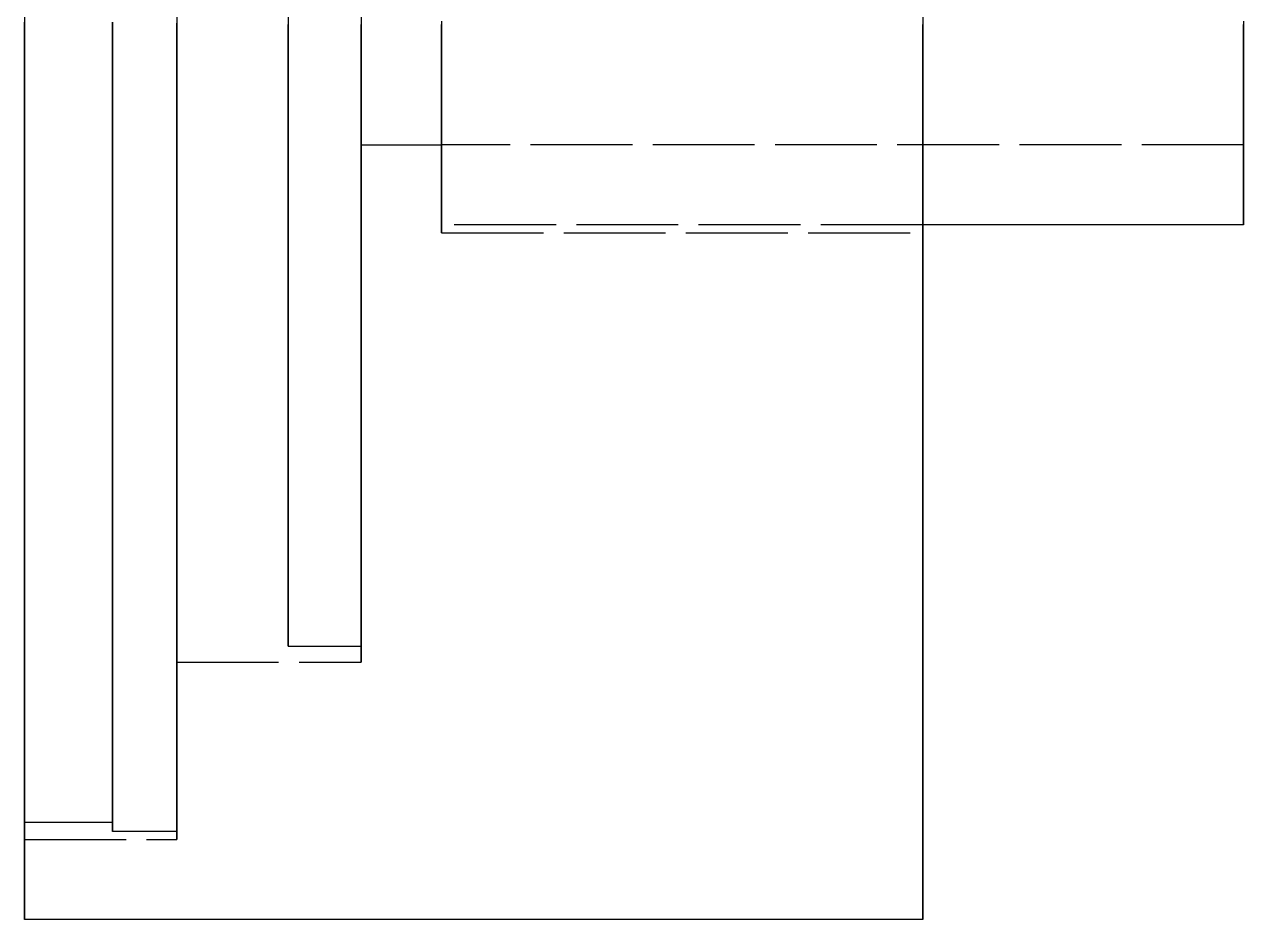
# Model space of a CAD drawing. Header units: millimetres. Extents: x -16 to 128, y -33 to 56.
# Drawn here: x 37.16 to 52.36, y -11.16 to 0 of the extents above; entities that cross this region are included whole.
import ezdxf

# ---------------------------------------------------------------- set-up
doc = ezdxf.new("R2010")
doc.units = ezdxf.units.MM
doc.linetypes.add('DASHED', pattern=[1.524, 1.27, -0.254])
doc.layers.add('HIDDEN', color=8, linetype='DASHED')
doc.layers.add('VISIBLE', color=7, linetype='CONTINUOUS')

msp = doc.modelspace()

# ---------------------------------------------------------------- linework, layer by layer
at = {"layer": 'HIDDEN'}
for points in [[(37.16, 0.17714), (37.16, -0.17714), (37.16, -0.53143), (37.16, -0.88571), (37.16, -1.24), (37.16, -1.59429), (37.16, -1.94857), (37.16, -2.30286), (37.16, -2.65714), (37.16, -3.01143), (37.16, -3.36571), (37.16, -3.72), (37.16, -4.07429), (37.16, -4.42857), (37.16, -4.78286), (37.16, -5.13714), (37.16, -5.49143), (37.16, -5.84571), (37.16, -6.2), (37.16, -6.55429), (37.16, -6.90857), (37.16, -7.26286), (37.16, -7.61714), (37.16, -7.97143), (37.16, -8.32571), (37.16, -8.68), (37.16, -9.03429), (37.16, -9.38857), (37.16, -9.74286), (37.16, -10.09714), (37.16, -10.45143), (37.16, -10.80571), (37.16, -11.16)], [(37.16, 0.16127), (37.16, -0.16127), (37.16, -0.48381), (37.16, -0.80635), (37.16, -1.12889), (37.16, -1.45143), (37.16, -1.77397), (37.16, -2.09651), (37.16, -2.41905), (37.16, -2.74159), (37.16, -3.06413), (37.16, -3.38667), (37.16, -3.70921), (37.16, -4.03175), (37.16, -4.35429), (37.16, -4.67683), (37.16, -4.99937), (37.16, -5.3219), (37.16, -5.64444), (37.16, -5.96698), (37.16, -6.28952), (37.16, -6.61206), (37.16, -6.9346), (37.16, -7.25714), (37.16, -7.57968), (37.16, -7.90222), (37.16, -8.22476), (37.16, -8.5473), (37.16, -8.86984), (37.16, -9.19238), (37.16, -9.51492), (37.16, -9.83746), (37.16, -10.16)], [(39.06, 0.16127), (39.06, -0.16127), (39.06, -0.48381), (39.06, -0.80635), (39.06, -1.12889), (39.06, -1.45143), (39.06, -1.77397), (39.06, -2.09651), (39.06, -2.41905), (39.06, -2.74159), (39.06, -3.06413), (39.06, -3.38667), (39.06, -3.70921), (39.06, -4.03175), (39.06, -4.35429), (39.06, -4.67683), (39.06, -4.99937), (39.06, -5.3219), (39.06, -5.64444), (39.06, -5.96698), (39.06, -6.28952), (39.06, -6.61206), (39.06, -6.9346), (39.06, -7.25714), (39.06, -7.57968), (39.06, -7.90222), (39.06, -8.22476), (39.06, -8.5473), (39.06, -8.86984), (39.06, -9.19238), (39.06, -9.51492), (39.06, -9.83746), (39.06, -10.16)], [(48.36, 0.17714), (48.36, -0.17714), (48.36, -0.53143), (48.36, -0.88571), (48.36, -1.24), (48.36, -1.59429), (48.36, -1.94857), (48.36, -2.30286), (48.36, -2.65714), (48.36, -3.01143), (48.36, -3.36571), (48.36, -3.72), (48.36, -4.07429), (48.36, -4.42857), (48.36, -4.78286), (48.36, -5.13714), (48.36, -5.49143), (48.36, -5.84571), (48.36, -6.2), (48.36, -6.55429), (48.36, -6.90857), (48.36, -7.26286), (48.36, -7.61714), (48.36, -7.97143), (48.36, -8.32571), (48.36, -8.68), (48.36, -9.03429), (48.36, -9.38857), (48.36, -9.74286), (48.36, -10.09714), (48.36, -10.45143), (48.36, -10.80571), (48.36, -11.16)], [(37.16, 0.0289), (37.16, -0.25621), (37.16, -0.54132), (37.16, -0.82643), (37.16, -1.11154), (37.16, -1.39666), (37.16, -1.68177), (37.16, -1.96688), (37.16, -2.25199), (37.16, -2.5371), (37.16, -2.82221), (37.16, -3.10732), (37.16, -3.39244), (37.16, -3.67755), (37.16, -3.96266), (37.16, -4.24777), (37.16, -4.53288), (37.16, -4.81799), (37.16, -5.10311), (37.16, -5.38822), (37.16, -5.67333), (37.16, -5.95844), (37.16, -6.24355), (37.16, -6.52866), (37.16, -6.81377), (37.16, -7.09889), (37.16, -7.384), (37.16, -7.66911), (37.16, -7.95422), (37.16, -8.23933), (37.16, -8.52444), (37.16, -8.80955), (37.16, -9.09467), (37.16, -9.37978), (37.16, -9.66489), (37.16, -9.95)], [(37.16, -9.95), (37.16, -9.66489), (37.16, -9.37978), (37.16, -9.09467), (37.16, -8.80955), (37.16, -8.52444), (37.16, -8.23933), (37.16, -7.95422), (37.16, -7.66911), (37.16, -7.384), (37.16, -7.09889), (37.16, -6.81377), (37.16, -6.52866), (37.16, -6.24355), (37.16, -5.95844), (37.16, -5.67333), (37.16, -5.38822), (37.16, -5.10311), (37.16, -4.81799), (37.16, -4.53288), (37.16, -4.24777), (37.16, -3.96266), (37.16, -3.67755), (37.16, -3.39244), (37.16, -3.10732), (37.16, -2.82221), (37.16, -2.5371), (37.16, -2.25199), (37.16, -1.96688), (37.16, -1.68177), (37.16, -1.39666), (37.16, -1.11154), (37.16, -0.82643), (37.16, -0.54132), (37.16, -0.25621), (37.16, 0.0289)], [(38.26, 0.0289), (38.26, -0.25621), (38.26, -0.54132), (38.26, -0.82643), (38.26, -1.11154), (38.26, -1.39666), (38.26, -1.68177), (38.26, -1.96688), (38.26, -2.25199), (38.26, -2.5371), (38.26, -2.82221), (38.26, -3.10732), (38.26, -3.39244), (38.26, -3.67755), (38.26, -3.96266), (38.26, -4.24777), (38.26, -4.53288), (38.26, -4.81799), (38.26, -5.10311), (38.26, -5.38822), (38.26, -5.67333), (38.26, -5.95844), (38.26, -6.24355), (38.26, -6.52866), (38.26, -6.81377), (38.26, -7.09889), (38.26, -7.384), (38.26, -7.66911), (38.26, -7.95422), (38.26, -8.23933), (38.26, -8.52444), (38.26, -8.80955), (38.26, -9.09467), (38.26, -9.37978), (38.26, -9.66489), (38.26, -9.95)], [(38.26, -9.95), (38.26, -9.66489), (38.26, -9.37978), (38.26, -9.09467), (38.26, -8.80955), (38.26, -8.52444), (38.26, -8.23933), (38.26, -7.95422), (38.26, -7.66911), (38.26, -7.384), (38.26, -7.09889), (38.26, -6.81377), (38.26, -6.52866), (38.26, -6.24355), (38.26, -5.95844), (38.26, -5.67333), (38.26, -5.38822), (38.26, -5.10311), (38.26, -4.81799), (38.26, -4.53288), (38.26, -4.24777), (38.26, -3.96266), (38.26, -3.67755), (38.26, -3.39244), (38.26, -3.10732), (38.26, -2.82221), (38.26, -2.5371), (38.26, -2.25199), (38.26, -1.96688), (38.26, -1.68177), (38.26, -1.39666), (38.26, -1.11154), (38.26, -0.82643), (38.26, -0.54132), (38.26, -0.25621), (38.26, 0.0289)], [(38.26, 0.01493), (38.26, -0.27292), (38.26, -0.56078), (38.26, -0.84864), (38.26, -1.13649), (38.26, -1.42435), (38.26, -1.7122), (38.26, -2.00006), (38.26, -2.28791), (38.26, -2.57577), (38.26, -2.86362), (38.26, -3.15148), (38.26, -3.43933), (38.26, -3.72719), (38.26, -4.01504), (38.26, -4.3029), (38.26, -4.59075), (38.26, -4.87861), (38.26, -5.16646), (38.26, -5.45432), (38.26, -5.74217), (38.26, -6.03003), (38.26, -6.31788), (38.26, -6.60574), (38.26, -6.89359), (38.26, -7.18145), (38.26, -7.4693), (38.26, -7.75716), (38.26, -8.04501), (38.26, -8.33287), (38.26, -8.62072), (38.26, -8.90858), (38.26, -9.19643), (38.26, -9.48429), (38.26, -9.77214), (38.26, -10.06)], [(38.26, -10.06), (38.26, -9.77214), (38.26, -9.48429), (38.26, -9.19643), (38.26, -8.90858), (38.26, -8.62072), (38.26, -8.33287), (38.26, -8.04501), (38.26, -7.75716), (38.26, -7.4693), (38.26, -7.18145), (38.26, -6.89359), (38.26, -6.60574), (38.26, -6.31788), (38.26, -6.03003), (38.26, -5.74217), (38.26, -5.45432), (38.26, -5.16646), (38.26, -4.87861), (38.26, -4.59075), (38.26, -4.3029), (38.26, -4.01504), (38.26, -3.72719), (38.26, -3.43933), (38.26, -3.15148), (38.26, -2.86362), (38.26, -2.57577), (38.26, -2.28791), (38.26, -2.00006), (38.26, -1.7122), (38.26, -1.42435), (38.26, -1.13649), (38.26, -0.84864), (38.26, -0.56078), (38.26, -0.27292), (38.26, 0.01493)], [(39.06, 0.12619), (39.06, -0.12619), (39.06, -0.37857), (39.06, -0.63095), (39.06, -0.88333), (39.06, -1.13571), (39.06, -1.3881), (39.06, -1.64048), (39.06, -1.89286), (39.06, -2.14524), (39.06, -2.39762), (39.06, -2.65), (39.06, -2.90238), (39.06, -3.15476), (39.06, -3.40714), (39.06, -3.65952), (39.06, -3.9119), (39.06, -4.16429), (39.06, -4.41667), (39.06, -4.66905), (39.06, -4.92143), (39.06, -5.17381), (39.06, -5.42619), (39.06, -5.67857), (39.06, -5.93095), (39.06, -6.18333), (39.06, -6.43571), (39.06, -6.6881), (39.06, -6.94048), (39.06, -7.19286), (39.06, -7.44524), (39.06, -7.69762), (39.06, -7.95)], [(39.06, 0.01493), (39.06, -0.27292), (39.06, -0.56078), (39.06, -0.84864), (39.06, -1.13649), (39.06, -1.42435), (39.06, -1.7122), (39.06, -2.00006), (39.06, -2.28791), (39.06, -2.57577), (39.06, -2.86362), (39.06, -3.15148), (39.06, -3.43933), (39.06, -3.72719), (39.06, -4.01504), (39.06, -4.3029), (39.06, -4.59075), (39.06, -4.87861), (39.06, -5.16646), (39.06, -5.45432), (39.06, -5.74217), (39.06, -6.03003), (39.06, -6.31788), (39.06, -6.60574), (39.06, -6.89359), (39.06, -7.18145), (39.06, -7.4693), (39.06, -7.75716), (39.06, -8.04501), (39.06, -8.33287), (39.06, -8.62072), (39.06, -8.90858), (39.06, -9.19643), (39.06, -9.48429), (39.06, -9.77214), (39.06, -10.06)], [(39.06, -10.06), (39.06, -9.77214), (39.06, -9.48429), (39.06, -9.19643), (39.06, -8.90858), (39.06, -8.62072), (39.06, -8.33287), (39.06, -8.04501), (39.06, -7.75716), (39.06, -7.4693), (39.06, -7.18145), (39.06, -6.89359), (39.06, -6.60574), (39.06, -6.31788), (39.06, -6.03003), (39.06, -5.74217), (39.06, -5.45432), (39.06, -5.16646), (39.06, -4.87861), (39.06, -4.59075), (39.06, -4.3029), (39.06, -4.01504), (39.06, -3.72719), (39.06, -3.43933), (39.06, -3.15148), (39.06, -2.86362), (39.06, -2.57577), (39.06, -2.28791), (39.06, -2.00006), (39.06, -1.7122), (39.06, -1.42435), (39.06, -1.13649), (39.06, -0.84864), (39.06, -0.56078), (39.06, -0.27292), (39.06, 0.01493)], [(40.45, 0.12302), (40.45, -0.12302), (40.45, -0.36905), (40.45, -0.61508), (40.45, -0.86111), (40.45, -1.10714), (40.45, -1.35317), (40.45, -1.59921), (40.45, -1.84524), (40.45, -2.09127), (40.45, -2.3373), (40.45, -2.58333), (40.45, -2.82937), (40.45, -3.0754), (40.45, -3.32143), (40.45, -3.56746), (40.45, -3.81349), (40.45, -4.05952), (40.45, -4.30556), (40.45, -4.55159), (40.45, -4.79762), (40.45, -5.04365), (40.45, -5.28968), (40.45, -5.53571), (40.45, -5.78175), (40.45, -6.02778), (40.45, -6.27381), (40.45, -6.51984), (40.45, -6.76587), (40.45, -7.0119), (40.45, -7.25794), (40.45, -7.50397), (40.45, -7.75)], [(41.36, 0.12619), (41.36, -0.12619), (41.36, -0.37857), (41.36, -0.63095), (41.36, -0.88333), (41.36, -1.13571), (41.36, -1.3881), (41.36, -1.64048), (41.36, -1.89286), (41.36, -2.14524), (41.36, -2.39762), (41.36, -2.65), (41.36, -2.90238), (41.36, -3.15476), (41.36, -3.40714), (41.36, -3.65952), (41.36, -3.9119), (41.36, -4.16429), (41.36, -4.41667), (41.36, -4.66905), (41.36, -4.92143), (41.36, -5.17381), (41.36, -5.42619), (41.36, -5.67857), (41.36, -5.93095), (41.36, -6.18333), (41.36, -6.43571), (41.36, -6.6881), (41.36, -6.94048), (41.36, -7.19286), (41.36, -7.44524), (41.36, -7.69762), (41.36, -7.95)], [(41.36, 0.12302), (41.36, -0.12302), (41.36, -0.36905), (41.36, -0.61508), (41.36, -0.86111), (41.36, -1.10714), (41.36, -1.35317), (41.36, -1.59921), (41.36, -1.84524), (41.36, -2.09127), (41.36, -2.3373), (41.36, -2.58333), (41.36, -2.82937), (41.36, -3.0754), (41.36, -3.32143), (41.36, -3.56746), (41.36, -3.81349), (41.36, -4.05952), (41.36, -4.30556), (41.36, -4.55159), (41.36, -4.79762), (41.36, -5.04365), (41.36, -5.28968), (41.36, -5.53571), (41.36, -5.78175), (41.36, -6.02778), (41.36, -6.27381), (41.36, -6.51984), (41.36, -6.76587), (41.36, -7.0119), (41.36, -7.25794), (41.36, -7.50397), (41.36, -7.75)], [(41.36, 0.02381), (41.36, -0.02381), (41.36, -0.07143), (41.36, -0.11905), (41.36, -0.16667), (41.36, -0.21429), (41.36, -0.2619), (41.36, -0.30952), (41.36, -0.35714), (41.36, -0.40476), (41.36, -0.45238), (41.36, -0.5), (41.36, -0.54762), (41.36, -0.59524), (41.36, -0.64286), (41.36, -0.69048), (41.36, -0.7381), (41.36, -0.78571), (41.36, -0.83333), (41.36, -0.88095), (41.36, -0.92857), (41.36, -0.97619), (41.36, -1.02381), (41.36, -1.07143), (41.36, -1.11905), (41.36, -1.16667), (41.36, -1.21429), (41.36, -1.2619), (41.36, -1.30952), (41.36, -1.35714), (41.36, -1.40476), (41.36, -1.45238), (41.36, -1.5)], [(42.36, 0.04127), (42.36, -0.04127), (42.36, -0.12381), (42.36, -0.20635), (42.36, -0.28889), (42.36, -0.37143), (42.36, -0.45397), (42.36, -0.53651), (42.36, -0.61905), (42.36, -0.70159), (42.36, -0.78413), (42.36, -0.86667), (42.36, -0.94921), (42.36, -1.03175), (42.36, -1.11429), (42.36, -1.19683), (42.36, -1.27937), (42.36, -1.3619), (42.36, -1.44444), (42.36, -1.52698), (42.36, -1.60952), (42.36, -1.69206), (42.36, -1.7746), (42.36, -1.85714), (42.36, -1.93968), (42.36, -2.02222), (42.36, -2.10476), (42.36, -2.1873), (42.36, -2.26984), (42.36, -2.35238), (42.36, -2.43492), (42.36, -2.51746), (42.36, -2.6)], [(42.36, 0.03968), (42.36, -0.03968), (42.36, -0.11905), (42.36, -0.19841), (42.36, -0.27778), (42.36, -0.35714), (42.36, -0.43651), (42.36, -0.51587), (42.36, -0.59524), (42.36, -0.6746), (42.36, -0.75397), (42.36, -0.83333), (42.36, -0.9127), (42.36, -0.99206), (42.36, -1.07143), (42.36, -1.15079), (42.36, -1.23016), (42.36, -1.30952), (42.36, -1.38889), (42.36, -1.46825), (42.36, -1.54762), (42.36, -1.62698), (42.36, -1.70635), (42.36, -1.78571), (42.36, -1.86508), (42.36, -1.94444), (42.36, -2.02381), (42.36, -2.10317), (42.36, -2.18254), (42.36, -2.2619), (42.36, -2.34127), (42.36, -2.42063), (42.36, -2.5)], [(42.36, 0.02381), (42.36, -0.02381), (42.36, -0.07143), (42.36, -0.11905), (42.36, -0.16667), (42.36, -0.21429), (42.36, -0.2619), (42.36, -0.30952), (42.36, -0.35714), (42.36, -0.40476), (42.36, -0.45238), (42.36, -0.5), (42.36, -0.54762), (42.36, -0.59524), (42.36, -0.64286), (42.36, -0.69048), (42.36, -0.7381), (42.36, -0.78571), (42.36, -0.83333), (42.36, -0.88095), (42.36, -0.92857), (42.36, -0.97619), (42.36, -1.02381), (42.36, -1.07143), (42.36, -1.11905), (42.36, -1.16667), (42.36, -1.21429), (42.36, -1.2619), (42.36, -1.30952), (42.36, -1.35714), (42.36, -1.40476), (42.36, -1.45238), (42.36, -1.5)], [(42.36, 0.02381), (42.36, -0.02381), (42.36, -0.07143), (42.36, -0.11905), (42.36, -0.16667), (42.36, -0.21429), (42.36, -0.2619), (42.36, -0.30952), (42.36, -0.35714), (42.36, -0.40476), (42.36, -0.45238), (42.36, -0.5), (42.36, -0.54762), (42.36, -0.59524), (42.36, -0.64286), (42.36, -0.69048), (42.36, -0.7381), (42.36, -0.78571), (42.36, -0.83333), (42.36, -0.88095), (42.36, -0.92857), (42.36, -0.97619), (42.36, -1.02381), (42.36, -1.07143), (42.36, -1.11905), (42.36, -1.16667), (42.36, -1.21429), (42.36, -1.2619), (42.36, -1.30952), (42.36, -1.35714), (42.36, -1.40476), (42.36, -1.45238), (42.36, -1.5)], [(48.36, 0.04127), (48.36, -0.04127), (48.36, -0.12381), (48.36, -0.20635), (48.36, -0.28889), (48.36, -0.37143), (48.36, -0.45397), (48.36, -0.53651), (48.36, -0.61905), (48.36, -0.70159), (48.36, -0.78413), (48.36, -0.86667), (48.36, -0.94921), (48.36, -1.03175), (48.36, -1.11429), (48.36, -1.19683), (48.36, -1.27937), (48.36, -1.3619), (48.36, -1.44444), (48.36, -1.52698), (48.36, -1.60952), (48.36, -1.69206), (48.36, -1.7746), (48.36, -1.85714), (48.36, -1.93968), (48.36, -2.02222), (48.36, -2.10476), (48.36, -2.1873), (48.36, -2.26984), (48.36, -2.35238), (48.36, -2.43492), (48.36, -2.51746), (48.36, -2.6)], [(52.36, 0.03968), (52.36, -0.03968), (52.36, -0.11905), (52.36, -0.19841), (52.36, -0.27778), (52.36, -0.35714), (52.36, -0.43651), (52.36, -0.51587), (52.36, -0.59524), (52.36, -0.6746), (52.36, -0.75397), (52.36, -0.83333), (52.36, -0.9127), (52.36, -0.99206), (52.36, -1.07143), (52.36, -1.15079), (52.36, -1.23016), (52.36, -1.30952), (52.36, -1.38889), (52.36, -1.46825), (52.36, -1.54762), (52.36, -1.62698), (52.36, -1.70635), (52.36, -1.78571), (52.36, -1.86508), (52.36, -1.94444), (52.36, -2.02381), (52.36, -2.10317), (52.36, -2.18254), (52.36, -2.2619), (52.36, -2.34127), (52.36, -2.42063), (52.36, -2.5)], [(52.36, 0.02381), (52.36, -0.02381), (52.36, -0.07143), (52.36, -0.11905), (52.36, -0.16667), (52.36, -0.21429), (52.36, -0.2619), (52.36, -0.30952), (52.36, -0.35714), (52.36, -0.40476), (52.36, -0.45238), (52.36, -0.5), (52.36, -0.54762), (52.36, -0.59524), (52.36, -0.64286), (52.36, -0.69048), (52.36, -0.7381), (52.36, -0.78571), (52.36, -0.83333), (52.36, -0.88095), (52.36, -0.92857), (52.36, -0.97619), (52.36, -1.02381), (52.36, -1.07143), (52.36, -1.11905), (52.36, -1.16667), (52.36, -1.21429), (52.36, -1.2619), (52.36, -1.30952), (52.36, -1.35714), (52.36, -1.40476), (52.36, -1.45238), (52.36, -1.5)], [(37.16, -10.16), (37.16, -9.99873), (37.16, -9.83746), (37.16, -9.67619), (37.16, -9.51492), (37.16, -9.35365), (37.16, -9.19238), (37.16, -9.03111), (37.16, -8.86984), (37.16, -8.70857), (37.16, -8.5473), (37.16, -8.38603), (37.16, -8.22476), (37.16, -8.06349), (37.16, -7.90222), (37.16, -7.74095), (37.16, -7.57968), (37.16, -7.41841), (37.16, -7.25714), (37.16, -7.09587), (37.16, -6.9346), (37.16, -6.77333), (37.16, -6.61206), (37.16, -6.45079), (37.16, -6.28952), (37.16, -6.12825), (37.16, -5.96698), (37.16, -5.80571), (37.16, -5.64444), (37.16, -5.48317), (37.16, -5.3219), (37.16, -5.16063), (37.16, -4.99937), (37.16, -4.8381), (37.16, -4.67683), (37.16, -4.51556), (37.16, -4.35429), (37.16, -4.19302), (37.16, -4.03175), (37.16, -3.87048), (37.16, -3.70921), (37.16, -3.54794), (37.16, -3.38667), (37.16, -3.2254), (37.16, -3.06413), (37.16, -2.90286), (37.16, -2.74159), (37.16, -2.58032), (37.16, -2.41905), (37.16, -2.25778), (37.16, -2.09651), (37.16, -1.93524), (37.16, -1.77397), (37.16, -1.6127), (37.16, -1.45143), (37.16, -1.29016), (37.16, -1.12889), (37.16, -0.96762), (37.16, -0.80635), (37.16, -0.64508), (37.16, -0.48381), (37.16, -0.32254), (37.16, -0.16127), (37.16, 0)], [(39.06, -10.16), (39.06, -9.99873), (39.06, -9.83746), (39.06, -9.67619), (39.06, -9.51492), (39.06, -9.35365), (39.06, -9.19238), (39.06, -9.03111), (39.06, -8.86984), (39.06, -8.70857), (39.06, -8.5473), (39.06, -8.38603), (39.06, -8.22476), (39.06, -8.06349), (39.06, -7.90222), (39.06, -7.74095), (39.06, -7.57968), (39.06, -7.41841), (39.06, -7.25714), (39.06, -7.09587), (39.06, -6.9346), (39.06, -6.77333), (39.06, -6.61206), (39.06, -6.45079), (39.06, -6.28952), (39.06, -6.12825), (39.06, -5.96698), (39.06, -5.80571), (39.06, -5.64444), (39.06, -5.48317), (39.06, -5.3219), (39.06, -5.16063), (39.06, -4.99937), (39.06, -4.8381), (39.06, -4.67683), (39.06, -4.51556), (39.06, -4.35429), (39.06, -4.19302), (39.06, -4.03175), (39.06, -3.87048), (39.06, -3.70921), (39.06, -3.54794), (39.06, -3.38667), (39.06, -3.2254), (39.06, -3.06413), (39.06, -2.90286), (39.06, -2.74159), (39.06, -2.58032), (39.06, -2.41905), (39.06, -2.25778), (39.06, -2.09651), (39.06, -1.93524), (39.06, -1.77397), (39.06, -1.6127), (39.06, -1.45143), (39.06, -1.29016), (39.06, -1.12889), (39.06, -0.96762), (39.06, -0.80635), (39.06, -0.64508), (39.06, -0.48381), (39.06, -0.32254), (39.06, -0.16127), (39.06, 0)], [(39.06, -7.95), (39.06, -7.82381), (39.06, -7.69762), (39.06, -7.57143), (39.06, -7.44524), (39.06, -7.31905), (39.06, -7.19286), (39.06, -7.06667), (39.06, -6.94048), (39.06, -6.81429), (39.06, -6.6881), (39.06, -6.5619), (39.06, -6.43571), (39.06, -6.30952), (39.06, -6.18333), (39.06, -6.05714), (39.06, -5.93095), (39.06, -5.80476), (39.06, -5.67857), (39.06, -5.55238), (39.06, -5.42619), (39.06, -5.3), (39.06, -5.17381), (39.06, -5.04762), (39.06, -4.92143), (39.06, -4.79524), (39.06, -4.66905), (39.06, -4.54286), (39.06, -4.41667), (39.06, -4.29048), (39.06, -4.16429), (39.06, -4.0381), (39.06, -3.9119), (39.06, -3.78571), (39.06, -3.65952), (39.06, -3.53333), (39.06, -3.40714), (39.06, -3.28095), (39.06, -3.15476), (39.06, -3.02857), (39.06, -2.90238), (39.06, -2.77619), (39.06, -2.65), (39.06, -2.52381), (39.06, -2.39762), (39.06, -2.27143), (39.06, -2.14524), (39.06, -2.01905), (39.06, -1.89286), (39.06, -1.76667), (39.06, -1.64048), (39.06, -1.51429), (39.06, -1.3881), (39.06, -1.2619), (39.06, -1.13571), (39.06, -1.00952), (39.06, -0.88333), (39.06, -0.75714), (39.06, -0.63095), (39.06, -0.50476), (39.06, -0.37857), (39.06, -0.25238), (39.06, -0.12619), (39.06, 0)], [(40.45, -7.75), (40.45, -7.62698), (40.45, -7.50397), (40.45, -7.38095), (40.45, -7.25794), (40.45, -7.13492), (40.45, -7.0119), (40.45, -6.88889), (40.45, -6.76587), (40.45, -6.64286), (40.45, -6.51984), (40.45, -6.39683), (40.45, -6.27381), (40.45, -6.15079), (40.45, -6.02778), (40.45, -5.90476), (40.45, -5.78175), (40.45, -5.65873), (40.45, -5.53571), (40.45, -5.4127), (40.45, -5.28968), (40.45, -5.16667), (40.45, -5.04365), (40.45, -4.92063), (40.45, -4.79762), (40.45, -4.6746), (40.45, -4.55159), (40.45, -4.42857), (40.45, -4.30556), (40.45, -4.18254), (40.45, -4.05952), (40.45, -3.93651), (40.45, -3.81349), (40.45, -3.69048), (40.45, -3.56746), (40.45, -3.44444), (40.45, -3.32143), (40.45, -3.19841), (40.45, -3.0754), (40.45, -2.95238), (40.45, -2.82937), (40.45, -2.70635), (40.45, -2.58333), (40.45, -2.46032), (40.45, -2.3373), (40.45, -2.21429), (40.45, -2.09127), (40.45, -1.96825), (40.45, -1.84524), (40.45, -1.72222), (40.45, -1.59921), (40.45, -1.47619), (40.45, -1.35317), (40.45, -1.23016), (40.45, -1.10714), (40.45, -0.98413), (40.45, -0.86111), (40.45, -0.7381), (40.45, -0.61508), (40.45, -0.49206), (40.45, -0.36905), (40.45, -0.24603), (40.45, -0.12302), (40.45, 0)], [(41.36, -7.95), (41.36, -7.82381), (41.36, -7.69762), (41.36, -7.57143), (41.36, -7.44524), (41.36, -7.31905), (41.36, -7.19286), (41.36, -7.06667), (41.36, -6.94048), (41.36, -6.81429), (41.36, -6.6881), (41.36, -6.5619), (41.36, -6.43571), (41.36, -6.30952), (41.36, -6.18333), (41.36, -6.05714), (41.36, -5.93095), (41.36, -5.80476), (41.36, -5.67857), (41.36, -5.55238), (41.36, -5.42619), (41.36, -5.3), (41.36, -5.17381), (41.36, -5.04762), (41.36, -4.92143), (41.36, -4.79524), (41.36, -4.66905), (41.36, -4.54286), (41.36, -4.41667), (41.36, -4.29048), (41.36, -4.16429), (41.36, -4.0381), (41.36, -3.9119), (41.36, -3.78571), (41.36, -3.65952), (41.36, -3.53333), (41.36, -3.40714), (41.36, -3.28095), (41.36, -3.15476), (41.36, -3.02857), (41.36, -2.90238), (41.36, -2.77619), (41.36, -2.65), (41.36, -2.52381), (41.36, -2.39762), (41.36, -2.27143), (41.36, -2.14524), (41.36, -2.01905), (41.36, -1.89286), (41.36, -1.76667), (41.36, -1.64048), (41.36, -1.51429), (41.36, -1.3881), (41.36, -1.2619), (41.36, -1.13571), (41.36, -1.00952), (41.36, -0.88333), (41.36, -0.75714), (41.36, -0.63095), (41.36, -0.50476), (41.36, -0.37857), (41.36, -0.25238), (41.36, -0.12619), (41.36, 0)], [(41.36, -1.5), (41.36, -1.47619), (41.36, -1.45238), (41.36, -1.42857), (41.36, -1.40476), (41.36, -1.38095), (41.36, -1.35714), (41.36, -1.33333), (41.36, -1.30952), (41.36, -1.28571), (41.36, -1.2619), (41.36, -1.2381), (41.36, -1.21429), (41.36, -1.19048), (41.36, -1.16667), (41.36, -1.14286), (41.36, -1.11905), (41.36, -1.09524), (41.36, -1.07143), (41.36, -1.04762), (41.36, -1.02381), (41.36, -1), (41.36, -0.97619), (41.36, -0.95238), (41.36, -0.92857), (41.36, -0.90476), (41.36, -0.88095), (41.36, -0.85714), (41.36, -0.83333), (41.36, -0.80952), (41.36, -0.78571), (41.36, -0.7619), (41.36, -0.7381), (41.36, -0.71429), (41.36, -0.69048), (41.36, -0.66667), (41.36, -0.64286), (41.36, -0.61905), (41.36, -0.59524), (41.36, -0.57143), (41.36, -0.54762), (41.36, -0.52381), (41.36, -0.5), (41.36, -0.47619), (41.36, -0.45238), (41.36, -0.42857), (41.36, -0.40476), (41.36, -0.38095), (41.36, -0.35714), (41.36, -0.33333), (41.36, -0.30952), (41.36, -0.28571), (41.36, -0.2619), (41.36, -0.2381), (41.36, -0.21429), (41.36, -0.19048), (41.36, -0.16667), (41.36, -0.14286), (41.36, -0.11905), (41.36, -0.09524), (41.36, -0.07143), (41.36, -0.04762), (41.36, -0.02381), (41.36, 0)], [(41.36, -7.75), (41.36, -7.62698), (41.36, -7.50397), (41.36, -7.38095), (41.36, -7.25794), (41.36, -7.13492), (41.36, -7.0119), (41.36, -6.88889), (41.36, -6.76587), (41.36, -6.64286), (41.36, -6.51984), (41.36, -6.39683), (41.36, -6.27381), (41.36, -6.15079), (41.36, -6.02778), (41.36, -5.90476), (41.36, -5.78175), (41.36, -5.65873), (41.36, -5.53571), (41.36, -5.4127), (41.36, -5.28968), (41.36, -5.16667), (41.36, -5.04365), (41.36, -4.92063), (41.36, -4.79762), (41.36, -4.6746), (41.36, -4.55159), (41.36, -4.42857), (41.36, -4.30556), (41.36, -4.18254), (41.36, -4.05952), (41.36, -3.93651), (41.36, -3.81349), (41.36, -3.69048), (41.36, -3.56746), (41.36, -3.44444), (41.36, -3.32143), (41.36, -3.19841), (41.36, -3.0754), (41.36, -2.95238), (41.36, -2.82937), (41.36, -2.70635), (41.36, -2.58333), (41.36, -2.46032), (41.36, -2.3373), (41.36, -2.21429), (41.36, -2.09127), (41.36, -1.96825), (41.36, -1.84524), (41.36, -1.72222), (41.36, -1.59921), (41.36, -1.47619), (41.36, -1.35317), (41.36, -1.23016), (41.36, -1.10714), (41.36, -0.98413), (41.36, -0.86111), (41.36, -0.7381), (41.36, -0.61508), (41.36, -0.49206), (41.36, -0.36905), (41.36, -0.24603), (41.36, -0.12302), (41.36, 0)], [(42.36, -1.5), (42.36, -1.47619), (42.36, -1.45238), (42.36, -1.42857), (42.36, -1.40476), (42.36, -1.38095), (42.36, -1.35714), (42.36, -1.33333), (42.36, -1.30952), (42.36, -1.28571), (42.36, -1.2619), (42.36, -1.2381), (42.36, -1.21429), (42.36, -1.19048), (42.36, -1.16667), (42.36, -1.14286), (42.36, -1.11905), (42.36, -1.09524), (42.36, -1.07143), (42.36, -1.04762), (42.36, -1.02381), (42.36, -1), (42.36, -0.97619), (42.36, -0.95238), (42.36, -0.92857), (42.36, -0.90476), (42.36, -0.88095), (42.36, -0.85714), (42.36, -0.83333), (42.36, -0.80952), (42.36, -0.78571), (42.36, -0.7619), (42.36, -0.7381), (42.36, -0.71429), (42.36, -0.69048), (42.36, -0.66667), (42.36, -0.64286), (42.36, -0.61905), (42.36, -0.59524), (42.36, -0.57143), (42.36, -0.54762), (42.36, -0.52381), (42.36, -0.5), (42.36, -0.47619), (42.36, -0.45238), (42.36, -0.42857), (42.36, -0.40476), (42.36, -0.38095), (42.36, -0.35714), (42.36, -0.33333), (42.36, -0.30952), (42.36, -0.28571), (42.36, -0.2619), (42.36, -0.2381), (42.36, -0.21429), (42.36, -0.19048), (42.36, -0.16667), (42.36, -0.14286), (42.36, -0.11905), (42.36, -0.09524), (42.36, -0.07143), (42.36, -0.04762), (42.36, -0.02381), (42.36, 0)], [(42.36, -2.6), (42.36, -2.55873), (42.36, -2.51746), (42.36, -2.47619), (42.36, -2.43492), (42.36, -2.39365), (42.36, -2.35238), (42.36, -2.31111), (42.36, -2.26984), (42.36, -2.22857), (42.36, -2.1873), (42.36, -2.14603), (42.36, -2.10476), (42.36, -2.06349), (42.36, -2.02222), (42.36, -1.98095), (42.36, -1.93968), (42.36, -1.89841), (42.36, -1.85714), (42.36, -1.81587), (42.36, -1.7746), (42.36, -1.73333), (42.36, -1.69206), (42.36, -1.65079), (42.36, -1.60952), (42.36, -1.56825), (42.36, -1.52698), (42.36, -1.48571), (42.36, -1.44444), (42.36, -1.40317), (42.36, -1.3619), (42.36, -1.32063), (42.36, -1.27937), (42.36, -1.2381), (42.36, -1.19683), (42.36, -1.15556), (42.36, -1.11429), (42.36, -1.07302), (42.36, -1.03175), (42.36, -0.99048), (42.36, -0.94921), (42.36, -0.90794), (42.36, -0.86667), (42.36, -0.8254), (42.36, -0.78413), (42.36, -0.74286), (42.36, -0.70159), (42.36, -0.66032), (42.36, -0.61905), (42.36, -0.57778), (42.36, -0.53651), (42.36, -0.49524), (42.36, -0.45397), (42.36, -0.4127), (42.36, -0.37143), (42.36, -0.33016), (42.36, -0.28889), (42.36, -0.24762), (42.36, -0.20635), (42.36, -0.16508), (42.36, -0.12381), (42.36, -0.08254), (42.36, -0.04127), (42.36, 0)], [(42.36, -2.5), (42.36, -2.46032), (42.36, -2.42063), (42.36, -2.38095), (42.36, -2.34127), (42.36, -2.30159), (42.36, -2.2619), (42.36, -2.22222), (42.36, -2.18254), (42.36, -2.14286), (42.36, -2.10317), (42.36, -2.06349), (42.36, -2.02381), (42.36, -1.98413), (42.36, -1.94444), (42.36, -1.90476), (42.36, -1.86508), (42.36, -1.8254), (42.36, -1.78571), (42.36, -1.74603), (42.36, -1.70635), (42.36, -1.66667), (42.36, -1.62698), (42.36, -1.5873), (42.36, -1.54762), (42.36, -1.50794), (42.36, -1.46825), (42.36, -1.42857), (42.36, -1.38889), (42.36, -1.34921), (42.36, -1.30952), (42.36, -1.26984), (42.36, -1.23016), (42.36, -1.19048), (42.36, -1.15079), (42.36, -1.11111), (42.36, -1.07143), (42.36, -1.03175), (42.36, -0.99206), (42.36, -0.95238), (42.36, -0.9127), (42.36, -0.87302), (42.36, -0.83333), (42.36, -0.79365), (42.36, -0.75397), (42.36, -0.71429), (42.36, -0.6746), (42.36, -0.63492), (42.36, -0.59524), (42.36, -0.55556), (42.36, -0.51587), (42.36, -0.47619), (42.36, -0.43651), (42.36, -0.39683), (42.36, -0.35714), (42.36, -0.31746), (42.36, -0.27778), (42.36, -0.2381), (42.36, -0.19841), (42.36, -0.15873), (42.36, -0.11905), (42.36, -0.07937), (42.36, -0.03968), (42.36, 0)], [(42.36, -1.5), (42.36, -1.47619), (42.36, -1.45238), (42.36, -1.42857), (42.36, -1.40476), (42.36, -1.38095), (42.36, -1.35714), (42.36, -1.33333), (42.36, -1.30952), (42.36, -1.28571), (42.36, -1.2619), (42.36, -1.2381), (42.36, -1.21429), (42.36, -1.19048), (42.36, -1.16667), (42.36, -1.14286), (42.36, -1.11905), (42.36, -1.09524), (42.36, -1.07143), (42.36, -1.04762), (42.36, -1.02381), (42.36, -1), (42.36, -0.97619), (42.36, -0.95238), (42.36, -0.92857), (42.36, -0.90476), (42.36, -0.88095), (42.36, -0.85714), (42.36, -0.83333), (42.36, -0.80952), (42.36, -0.78571), (42.36, -0.7619), (42.36, -0.7381), (42.36, -0.71429), (42.36, -0.69048), (42.36, -0.66667), (42.36, -0.64286), (42.36, -0.61905), (42.36, -0.59524), (42.36, -0.57143), (42.36, -0.54762), (42.36, -0.52381), (42.36, -0.5), (42.36, -0.47619), (42.36, -0.45238), (42.36, -0.42857), (42.36, -0.40476), (42.36, -0.38095), (42.36, -0.35714), (42.36, -0.33333), (42.36, -0.30952), (42.36, -0.28571), (42.36, -0.2619), (42.36, -0.2381), (42.36, -0.21429), (42.36, -0.19048), (42.36, -0.16667), (42.36, -0.14286), (42.36, -0.11905), (42.36, -0.09524), (42.36, -0.07143), (42.36, -0.04762), (42.36, -0.02381), (42.36, 0)], [(48.36, -2.6), (48.36, -2.55873), (48.36, -2.51746), (48.36, -2.47619), (48.36, -2.43492), (48.36, -2.39365), (48.36, -2.35238), (48.36, -2.31111), (48.36, -2.26984), (48.36, -2.22857), (48.36, -2.1873), (48.36, -2.14603), (48.36, -2.10476), (48.36, -2.06349), (48.36, -2.02222), (48.36, -1.98095), (48.36, -1.93968), (48.36, -1.89841), (48.36, -1.85714), (48.36, -1.81587), (48.36, -1.7746), (48.36, -1.73333), (48.36, -1.69206), (48.36, -1.65079), (48.36, -1.60952), (48.36, -1.56825), (48.36, -1.52698), (48.36, -1.48571), (48.36, -1.44444), (48.36, -1.40317), (48.36, -1.3619), (48.36, -1.32063), (48.36, -1.27937), (48.36, -1.2381), (48.36, -1.19683), (48.36, -1.15556), (48.36, -1.11429), (48.36, -1.07302), (48.36, -1.03175), (48.36, -0.99048), (48.36, -0.94921), (48.36, -0.90794), (48.36, -0.86667), (48.36, -0.8254), (48.36, -0.78413), (48.36, -0.74286), (48.36, -0.70159), (48.36, -0.66032), (48.36, -0.61905), (48.36, -0.57778), (48.36, -0.53651), (48.36, -0.49524), (48.36, -0.45397), (48.36, -0.4127), (48.36, -0.37143), (48.36, -0.33016), (48.36, -0.28889), (48.36, -0.24762), (48.36, -0.20635), (48.36, -0.16508), (48.36, -0.12381), (48.36, -0.08254), (48.36, -0.04127), (48.36, 0)], [(52.36, -1.5), (52.36, -1.47619), (52.36, -1.45238), (52.36, -1.42857), (52.36, -1.40476), (52.36, -1.38095), (52.36, -1.35714), (52.36, -1.33333), (52.36, -1.30952), (52.36, -1.28571), (52.36, -1.2619), (52.36, -1.2381), (52.36, -1.21429), (52.36, -1.19048), (52.36, -1.16667), (52.36, -1.14286), (52.36, -1.11905), (52.36, -1.09524), (52.36, -1.07143), (52.36, -1.04762), (52.36, -1.02381), (52.36, -1), (52.36, -0.97619), (52.36, -0.95238), (52.36, -0.92857), (52.36, -0.90476), (52.36, -0.88095), (52.36, -0.85714), (52.36, -0.83333), (52.36, -0.80952), (52.36, -0.78571), (52.36, -0.7619), (52.36, -0.7381), (52.36, -0.71429), (52.36, -0.69048), (52.36, -0.66667), (52.36, -0.64286), (52.36, -0.61905), (52.36, -0.59524), (52.36, -0.57143), (52.36, -0.54762), (52.36, -0.52381), (52.36, -0.5), (52.36, -0.47619), (52.36, -0.45238), (52.36, -0.42857), (52.36, -0.40476), (52.36, -0.38095), (52.36, -0.35714), (52.36, -0.33333), (52.36, -0.30952), (52.36, -0.28571), (52.36, -0.2619), (52.36, -0.2381), (52.36, -0.21429), (52.36, -0.19048), (52.36, -0.16667), (52.36, -0.14286), (52.36, -0.11905), (52.36, -0.09524), (52.36, -0.07143), (52.36, -0.04762), (52.36, -0.02381), (52.36, 0)], [(41.36, -1.5), (42.36, -1.5)], [(52.36, -1.5), (42.36, -1.5)], [(48.36, -2.5), (42.36, -2.5)], [(42.36, -2.6), (48.36, -2.6)], [(40.45, -7.75), (41.36, -7.75)], [(39.06, -7.95), (41.36, -7.95)], [(38.26, -9.95), (37.16, -9.95)], [(37.16, -10.16), (39.06, -10.16)], [(39.06, -10.06), (38.26, -10.06)]]:
    msp.add_lwpolyline(points, dxfattribs=at)
at = {"layer": 'VISIBLE'}
for points in [[(37.16, -11.16), (37.16, -10.98286), (37.16, -10.80571), (37.16, -10.62857), (37.16, -10.45143), (37.16, -10.27429), (37.16, -10.09714), (37.16, -9.92), (37.16, -9.74286), (37.16, -9.56571), (37.16, -9.38857), (37.16, -9.21143), (37.16, -9.03429), (37.16, -8.85714), (37.16, -8.68), (37.16, -8.50286), (37.16, -8.32571), (37.16, -8.14857), (37.16, -7.97143), (37.16, -7.79429), (37.16, -7.61714), (37.16, -7.44), (37.16, -7.26286), (37.16, -7.08571), (37.16, -6.90857), (37.16, -6.73143), (37.16, -6.55429), (37.16, -6.37714), (37.16, -6.2), (37.16, -6.02286), (37.16, -5.84571), (37.16, -5.66857), (37.16, -5.49143), (37.16, -5.31429), (37.16, -5.13714), (37.16, -4.96), (37.16, -4.78286), (37.16, -4.60571), (37.16, -4.42857), (37.16, -4.25143), (37.16, -4.07429), (37.16, -3.89714), (37.16, -3.72), (37.16, -3.54286), (37.16, -3.36571), (37.16, -3.18857), (37.16, -3.01143), (37.16, -2.83429), (37.16, -2.65714), (37.16, -2.48), (37.16, -2.30286), (37.16, -2.12571), (37.16, -1.94857), (37.16, -1.77143), (37.16, -1.59429), (37.16, -1.41714), (37.16, -1.24), (37.16, -1.06286), (37.16, -0.88571), (37.16, -0.70857), (37.16, -0.53143), (37.16, -0.35429), (37.16, -0.17714), (37.16, 0)], [(48.36, -11.16), (48.36, -10.98286), (48.36, -10.80571), (48.36, -10.62857), (48.36, -10.45143), (48.36, -10.27429), (48.36, -10.09714), (48.36, -9.92), (48.36, -9.74286), (48.36, -9.56571), (48.36, -9.38857), (48.36, -9.21143), (48.36, -9.03429), (48.36, -8.85714), (48.36, -8.68), (48.36, -8.50286), (48.36, -8.32571), (48.36, -8.14857), (48.36, -7.97143), (48.36, -7.79429), (48.36, -7.61714), (48.36, -7.44), (48.36, -7.26286), (48.36, -7.08571), (48.36, -6.90857), (48.36, -6.73143), (48.36, -6.55429), (48.36, -6.37714), (48.36, -6.2), (48.36, -6.02286), (48.36, -5.84571), (48.36, -5.66857), (48.36, -5.49143), (48.36, -5.31429), (48.36, -5.13714), (48.36, -4.96), (48.36, -4.78286), (48.36, -4.60571), (48.36, -4.42857), (48.36, -4.25143), (48.36, -4.07429), (48.36, -3.89714), (48.36, -3.72), (48.36, -3.54286), (48.36, -3.36571), (48.36, -3.18857), (48.36, -3.01143), (48.36, -2.83429), (48.36, -2.65714), (48.36, -2.48), (48.36, -2.30286), (48.36, -2.12571), (48.36, -1.94857), (48.36, -1.77143), (48.36, -1.59429), (48.36, -1.41714), (48.36, -1.24), (48.36, -1.06286), (48.36, -0.88571), (48.36, -0.70857), (48.36, -0.53143), (48.36, -0.35429), (48.36, -0.17714), (48.36, 0)], [(52.36, -2.5), (52.36, -2.46032), (52.36, -2.42063), (52.36, -2.38095), (52.36, -2.34127), (52.36, -2.30159), (52.36, -2.2619), (52.36, -2.22222), (52.36, -2.18254), (52.36, -2.14286), (52.36, -2.10317), (52.36, -2.06349), (52.36, -2.02381), (52.36, -1.98413), (52.36, -1.94444), (52.36, -1.90476), (52.36, -1.86508), (52.36, -1.8254), (52.36, -1.78571), (52.36, -1.74603), (52.36, -1.70635), (52.36, -1.66667), (52.36, -1.62698), (52.36, -1.5873), (52.36, -1.54762), (52.36, -1.50794), (52.36, -1.46825), (52.36, -1.42857), (52.36, -1.38889), (52.36, -1.34921), (52.36, -1.30952), (52.36, -1.26984), (52.36, -1.23016), (52.36, -1.19048), (52.36, -1.15079), (52.36, -1.11111), (52.36, -1.07143), (52.36, -1.03175), (52.36, -0.99206), (52.36, -0.95238), (52.36, -0.9127), (52.36, -0.87302), (52.36, -0.83333), (52.36, -0.79365), (52.36, -0.75397), (52.36, -0.71429), (52.36, -0.6746), (52.36, -0.63492), (52.36, -0.59524), (52.36, -0.55556), (52.36, -0.51587), (52.36, -0.47619), (52.36, -0.43651), (52.36, -0.39683), (52.36, -0.35714), (52.36, -0.31746), (52.36, -0.27778), (52.36, -0.2381), (52.36, -0.19841), (52.36, -0.15873), (52.36, -0.11905), (52.36, -0.07937), (52.36, -0.03968), (52.36, 0)], [(52.36, -2.5), (48.36, -2.5)], [(48.36, -11.16), (37.16, -11.16)]]:
    msp.add_lwpolyline(points, dxfattribs=at)

doc.saveas('drawing.dxf')
